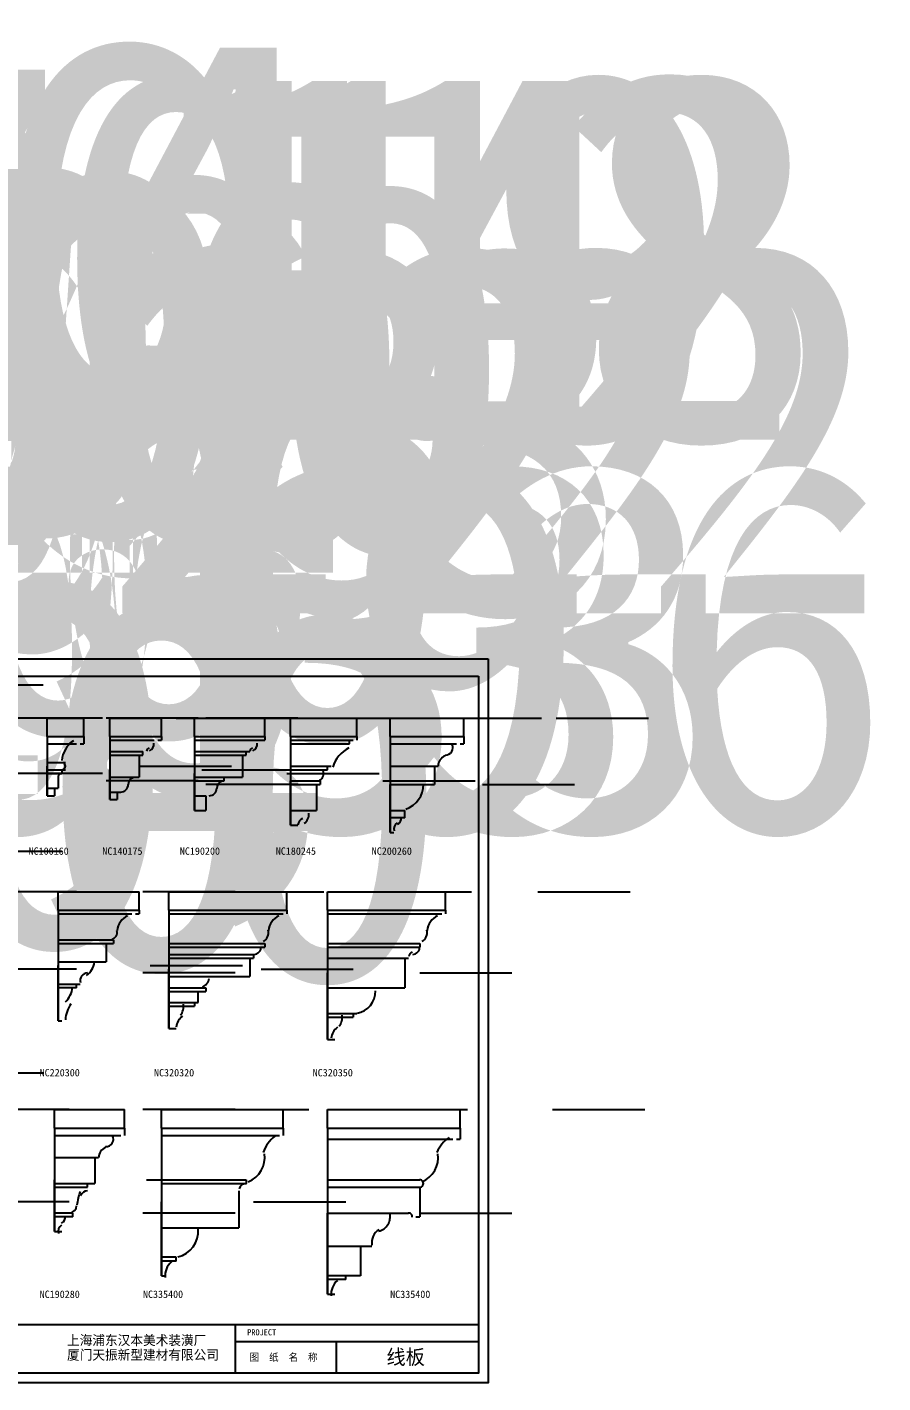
# Model space of a CAD drawing. Header units: metres. Extents: x -312.62 to -302.97, y -19.46 to -14.83.
# Drawn here: x -305.294 to -302.975, y -18.5 to -14.829 of the extents above; entities that cross this region are included whole.
import ezdxf

# ---------------------------------------------------------------- set-up
doc = ezdxf.new("R2010")
doc.units = ezdxf.units.M
doc.layers.add('DD', color=4, linetype='Continuous')
doc.layers.add('DRAW', color=7, linetype='Continuous')
doc.dimstyles.get("Standard").update_dxf_attribs({"dimtxt": 2.5, "dimasz": 2.5, "dimexe": 1.25, "dimexo": 0.625, "dimtad": 1, "dimcen": 2.5, "dimazin": 3, "dimtfac": 1, "dimtmove": 0, "dimatfit": 3})

# ---------------------------------------------------------------- blocks, each defined once
blk = doc.blocks.new('HBTK1')
for p, q in [((0.25, 0.48), (4.12, 0.48)), ((2.12, 0.48), (2.12, 0.08)), ((2.12, 0.34), (4.12, 0.34)), ((2.95, 0.34), (2.95, 0.08))]:
    blk.add_line(p, q)
for points in [[(4.2, 5.94), (4.2, 0), (0, 0), (0, 5.94)], [(4.12, 5.8), (4.12, 0.08), (0.25, 0.08), (0.25, 5.8)]]:
    blk.add_lwpolyline(points, close=True)
for s, height, p in [('PROJECT', 0.05, (2.22, 0.39)), ('图  纸  名  称', 0.06, (2.24, 0.18))]:
    blk.add_text(s, height=height).set_placement(p)
at = {"layer": 'DD'}
for s, p in [('上海浦东汉本美术装潢厂', (0.74, 0.31)), ('厦门天振新型建材有限公司', (0.74, 0.19))]:
    blk.add_text(s, height=0.08, dxfattribs=at).set_placement(p)
blk = doc.blocks.new('*D35')
for p, q in [((-304.73, -17.76), (-304.98, -17.76)), ((-304.48, -17.81), (-304.48, -17.76)), ((-304.48, -17.76), (-304.12, -17.76)), ((-304.12, -17.81), (-304.12, -17.76)), ((-303.87, -17.76), (-303.62, -17.76))]:
    blk.add_line(p, q)
at = {"layer": 'Defpoints'}
for p in [(-304.48, -17.76), (-304.48, -17.81), (-304.12, -17.81)]:
    blk.add_point(p, dxfattribs=at)
at = {"layer": 'DD', "insert": (-304.3, -16.635), "char_height": 1, "attachment_point": 5}
blk.add_mtext('0,36', dxfattribs=at)
blk = doc.blocks.new('*D36')
for p, q in [((-304.48, -17.81), (-304.48, -18.04)), ((-304.73, -18.04), (-304.98, -18.04)), ((-304.48, -18.26), (-304.48, -18.04)), ((-304.48, -18.04), (-304.48, -18.04)), ((-304.23, -18.04), (-303.98, -18.04))]:
    blk.add_line(p, q)
at = {"layer": 'Defpoints'}
for p in [(-304.48, -17.81), (-304.48, -18.04), (-304.48, -18.26)]:
    blk.add_point(p, dxfattribs=at)
at = {"layer": 'DD', "insert": (-304.48, -16.915), "char_height": 1, "attachment_point": 5}
blk.add_mtext('0', dxfattribs=at)
blk = doc.blocks.new('*D37')
for p, q in [((-304.93, -17.81), (-304.93, -18.01)), ((-305.18, -18.01), (-305.43, -18.01)), ((-304.93, -18.21), (-304.93, -18.01)), ((-304.93, -18.01), (-304.93, -18.01)), ((-304.68, -18.01), (-304.43, -18.01))]:
    blk.add_line(p, q)
at = {"layer": 'Defpoints'}
for p in [(-304.93, -17.81), (-304.93, -18.01), (-304.93, -18.21)]:
    blk.add_point(p, dxfattribs=at)
at = {"layer": 'DD', "insert": (-304.93, -16.885), "char_height": 1, "attachment_point": 5}
blk.add_mtext('0', dxfattribs=at)
blk = doc.blocks.new('*D38')
for p, q in [((-305.18, -17.76), (-305.43, -17.76)), ((-304.93, -17.81), (-304.93, -17.76)), ((-304.93, -17.76), (-304.6, -17.76)), ((-304.6, -17.81), (-304.6, -17.76)), ((-304.35, -17.76), (-304.1, -17.76))]:
    blk.add_line(p, q)
at = {"layer": 'Defpoints'}
for p in [(-304.93, -17.76), (-304.93, -17.81), (-304.6, -17.81)]:
    blk.add_point(p, dxfattribs=at)
at = {"layer": 'DD', "insert": (-304.765, -16.635), "char_height": 1, "attachment_point": 5}
blk.add_mtext('0,33', dxfattribs=at)
blk = doc.blocks.new('*D39')
for p, q in [((-305.47, -17.76), (-305.72, -17.76)), ((-305.22, -17.81), (-305.22, -17.76)), ((-305.22, -17.76), (-305.03, -17.76)), ((-305.03, -17.81), (-305.03, -17.76)), ((-304.78, -17.76), (-304.53, -17.76))]:
    blk.add_line(p, q)
at = {"layer": 'Defpoints'}
for p in [(-305.22, -17.76), (-305.22, -17.81), (-305.03, -17.81)]:
    blk.add_point(p, dxfattribs=at)
at = {"layer": 'DD', "insert": (-305.125, -16.635), "char_height": 1, "attachment_point": 5}
blk.add_mtext('0,19', dxfattribs=at)
blk = doc.blocks.new('*D40')
for p, q in [((-305.22, -17.81), (-305.22, -17.95)), ((-305.47, -17.95), (-305.72, -17.95)), ((-305.22, -18.09), (-305.22, -17.95)), ((-305.22, -17.95), (-305.22, -17.95)), ((-304.97, -17.95), (-304.72, -17.95))]:
    blk.add_line(p, q)
at = {"layer": 'Defpoints'}
for p in [(-305.22, -17.81), (-305.22, -17.95), (-305.22, -18.09)]:
    blk.add_point(p, dxfattribs=at)
at = {"layer": 'DD', "insert": (-305.22, -16.825), "char_height": 1, "attachment_point": 5}
blk.add_mtext('0', dxfattribs=at)
blk = doc.blocks.new('*D41')
for p, q in [((-304.48, -17.22), (-304.48, -17.39)), ((-304.73, -17.39), (-304.98, -17.39)), ((-304.48, -17.57), (-304.48, -17.39)), ((-304.48, -17.39), (-304.48, -17.39)), ((-304.23, -17.39), (-303.98, -17.39))]:
    blk.add_line(p, q)
at = {"layer": 'Defpoints'}
for p in [(-304.48, -17.22), (-304.48, -17.39), (-304.48, -17.57)]:
    blk.add_point(p, dxfattribs=at)
at = {"layer": 'DD', "insert": (-304.48, -16.265), "char_height": 1, "attachment_point": 5}
blk.add_mtext('0', dxfattribs=at)
blk = doc.blocks.new('*D42')
for p, q in [((-304.73, -17.17), (-304.98, -17.17)), ((-304.48, -17.22), (-304.48, -17.17)), ((-304.48, -17.17), (-304.16, -17.17)), ((-304.16, -17.22), (-304.16, -17.17)), ((-303.91, -17.17), (-303.66, -17.17))]:
    blk.add_line(p, q)
at = {"layer": 'Defpoints'}
for p in [(-304.48, -17.17), (-304.48, -17.22), (-304.16, -17.22)]:
    blk.add_point(p, dxfattribs=at)
at = {"layer": 'DD', "insert": (-304.32, -16.045), "char_height": 1, "attachment_point": 5}
blk.add_mtext('0,32', dxfattribs=at)
blk = doc.blocks.new('*D43')
for p, q in [((-304.91, -17.22), (-304.91, -17.38)), ((-305.16, -17.38), (-305.41, -17.38)), ((-304.91, -17.54), (-304.91, -17.38)), ((-304.91, -17.38), (-304.91, -17.38)), ((-304.66, -17.38), (-304.41, -17.38))]:
    blk.add_line(p, q)
at = {"layer": 'Defpoints'}
for p in [(-304.91, -17.22), (-304.91, -17.38), (-304.91, -17.54)]:
    blk.add_point(p, dxfattribs=at)
at = {"layer": 'DD', "insert": (-304.91, -16.255), "char_height": 1, "attachment_point": 5}
blk.add_mtext('0', dxfattribs=at)
blk = doc.blocks.new('*D44')
for p, q in [((-305.16, -17.17), (-305.41, -17.17)), ((-304.91, -17.22), (-304.91, -17.17)), ((-304.91, -17.17), (-304.59, -17.17)), ((-304.59, -17.22), (-304.59, -17.17)), ((-304.34, -17.17), (-304.09, -17.17))]:
    blk.add_line(p, q)
at = {"layer": 'Defpoints'}
for p in [(-304.91, -17.17), (-304.91, -17.22), (-304.59, -17.22)]:
    blk.add_point(p, dxfattribs=at)
at = {"layer": 'DD', "insert": (-304.75, -16.045), "char_height": 1, "attachment_point": 5}
blk.add_mtext('0,32', dxfattribs=at)
blk = doc.blocks.new('*D45')
for p, q in [((-305.21, -17.22), (-305.21, -17.37)), ((-305.46, -17.37), (-305.71, -17.37)), ((-305.21, -17.52), (-305.21, -17.37)), ((-305.21, -17.37), (-305.21, -17.37)), ((-304.96, -17.37), (-304.71, -17.37))]:
    blk.add_line(p, q)
at = {"layer": 'Defpoints'}
for p in [(-305.21, -17.22), (-305.21, -17.37), (-305.21, -17.52)]:
    blk.add_point(p, dxfattribs=at)
at = {"layer": 'DD', "insert": (-305.21, -16.245), "char_height": 1, "attachment_point": 5}
blk.add_mtext('0', dxfattribs=at)
blk = doc.blocks.new('*D46')
for p, q in [((-305.46, -17.17), (-305.71, -17.17)), ((-305.21, -17.22), (-305.21, -17.17)), ((-305.21, -17.17), (-304.99, -17.17)), ((-304.99, -17.22), (-304.99, -17.17)), ((-304.74, -17.17), (-304.49, -17.17))]:
    blk.add_line(p, q)
at = {"layer": 'Defpoints'}
for p in [(-305.21, -17.17), (-305.21, -17.22), (-304.99, -17.22)]:
    blk.add_point(p, dxfattribs=at)
at = {"layer": 'DD', "insert": (-305.1, -16.045), "char_height": 1, "attachment_point": 5}
blk.add_mtext('0,22', dxfattribs=at)
blk = doc.blocks.new('*D47')
for p, q in [((-304.56, -16.7), (-304.81, -16.7)), ((-304.31, -16.75), (-304.31, -16.7)), ((-304.31, -16.7), (-304.11, -16.7)), ((-304.11, -16.75), (-304.11, -16.7)), ((-303.86, -16.7), (-303.61, -16.7))]:
    blk.add_line(p, q)
at = {"layer": 'Defpoints'}
for p in [(-304.31, -16.7), (-304.31, -16.75), (-304.11, -16.75)]:
    blk.add_point(p, dxfattribs=at)
at = {"layer": 'DD', "insert": (-304.21, -15.575), "char_height": 1, "attachment_point": 5}
blk.add_mtext('0,2', dxfattribs=at)
blk = doc.blocks.new('*D48')
for p, q in [((-304.31, -16.75), (-304.31, -16.88)), ((-304.56, -16.88), (-304.81, -16.88)), ((-304.31, -17.01), (-304.31, -16.88)), ((-304.31, -16.88), (-304.31, -16.88)), ((-304.06, -16.88), (-303.81, -16.88))]:
    blk.add_line(p, q)
at = {"layer": 'Defpoints'}
for p in [(-304.31, -16.75), (-304.31, -16.88), (-304.31, -17.01)]:
    blk.add_point(p, dxfattribs=at)
at = {"layer": 'DD', "insert": (-304.31, -15.755), "char_height": 1, "attachment_point": 5}
blk.add_mtext('0', dxfattribs=at)
blk = doc.blocks.new('*D49')
for p, q in [((-304.58, -16.75), (-304.58, -16.87)), ((-304.83, -16.87), (-305.08, -16.87)), ((-304.58, -16.99), (-304.58, -16.87)), ((-304.58, -16.87), (-304.58, -16.87)), ((-304.33, -16.87), (-304.08, -16.87))]:
    blk.add_line(p, q)
at = {"layer": 'Defpoints'}
for p in [(-304.58, -16.75), (-304.58, -16.87), (-304.58, -16.99)]:
    blk.add_point(p, dxfattribs=at)
at = {"layer": 'DD', "insert": (-304.58, -15.745), "char_height": 1, "attachment_point": 5}
blk.add_mtext('0', dxfattribs=at)
blk = doc.blocks.new('*D50')
for p, q in [((-304.83, -16.7), (-305.08, -16.7)), ((-304.58, -16.75), (-304.58, -16.7)), ((-304.58, -16.7), (-304.4, -16.7)), ((-304.4, -16.75), (-304.4, -16.7)), ((-304.15, -16.7), (-303.9, -16.7))]:
    blk.add_line(p, q)
at = {"layer": 'Defpoints'}
for p in [(-304.58, -16.7), (-304.58, -16.75), (-304.4, -16.75)]:
    blk.add_point(p, dxfattribs=at)
at = {"layer": 'DD', "insert": (-304.49, -15.575), "char_height": 1, "attachment_point": 5}
blk.add_mtext('0,18', dxfattribs=at)
blk = doc.blocks.new('*D51')
for p, q in [((-305.09, -16.7), (-305.34, -16.7)), ((-304.84, -16.75), (-304.84, -16.7)), ((-304.84, -16.7), (-304.65, -16.7)), ((-304.65, -16.75), (-304.65, -16.7)), ((-304.4, -16.7), (-304.15, -16.7))]:
    blk.add_line(p, q)
at = {"layer": 'Defpoints'}
for p in [(-304.84, -16.7), (-304.84, -16.75), (-304.65, -16.75)]:
    blk.add_point(p, dxfattribs=at)
at = {"layer": 'DD', "insert": (-304.745, -15.575), "char_height": 1, "attachment_point": 5}
blk.add_mtext('0,19', dxfattribs=at)
blk = doc.blocks.new('*D52')
for p, q in [((-304.84, -16.75), (-304.84, -16.85)), ((-305.09, -16.85), (-305.34, -16.85)), ((-304.84, -16.95), (-304.84, -16.85)), ((-304.84, -16.85), (-304.84, -16.85)), ((-304.59, -16.85), (-304.34, -16.85))]:
    blk.add_line(p, q)
at = {"layer": 'Defpoints'}
for p in [(-304.84, -16.75), (-304.84, -16.85), (-304.84, -16.95)]:
    blk.add_point(p, dxfattribs=at)
at = {"layer": 'DD', "insert": (-304.84, -15.725), "char_height": 1, "attachment_point": 5}
blk.add_mtext('0', dxfattribs=at)
blk = doc.blocks.new('*D53')
for p, q in [((-305.32, -16.7), (-305.57, -16.7)), ((-305.07, -16.75), (-305.07, -16.7)), ((-305.07, -16.7), (-304.93, -16.7)), ((-304.93, -16.75), (-304.93, -16.7)), ((-304.68, -16.7), (-304.43, -16.7))]:
    blk.add_line(p, q)
at = {"layer": 'Defpoints'}
for p in [(-305.07, -16.7), (-305.07, -16.75), (-304.93, -16.75)]:
    blk.add_point(p, dxfattribs=at)
at = {"layer": 'DD', "insert": (-305, -15.575), "char_height": 1, "attachment_point": 5}
blk.add_mtext('0,14', dxfattribs=at)
blk = doc.blocks.new('*D54')
for p, q in [((-305.07, -16.75), (-305.07, -16.84)), ((-305.32, -16.84), (-305.57, -16.84)), ((-305.07, -16.92), (-305.07, -16.84)), ((-305.07, -16.84), (-305.07, -16.84)), ((-304.82, -16.84), (-304.57, -16.84))]:
    blk.add_line(p, q)
at = {"layer": 'Defpoints'}
for p in [(-305.07, -16.75), (-305.07, -16.84), (-305.07, -16.92)]:
    blk.add_point(p, dxfattribs=at)
at = {"layer": 'DD', "insert": (-305.07, -15.715), "char_height": 1, "attachment_point": 5}
blk.add_mtext('0', dxfattribs=at)
blk = doc.blocks.new('*D55')
for p, q in [((-305.24, -16.75), (-305.24, -16.83)), ((-305.49, -16.83), (-305.74, -16.83)), ((-305.24, -16.91), (-305.24, -16.83)), ((-305.24, -16.83), (-305.24, -16.83)), ((-304.99, -16.83), (-304.74, -16.83))]:
    blk.add_line(p, q)
at = {"layer": 'Defpoints'}
for p in [(-305.24, -16.75), (-305.24, -16.83), (-305.24, -16.91)]:
    blk.add_point(p, dxfattribs=at)
at = {"layer": 'DD', "insert": (-305.24, -15.705), "char_height": 1, "attachment_point": 5}
blk.add_mtext('0', dxfattribs=at)
blk = doc.blocks.new('*D56')
for p, q in [((-305.49, -16.7), (-305.74, -16.7)), ((-305.24, -16.75), (-305.24, -16.7)), ((-305.24, -16.7), (-305.14, -16.7)), ((-305.14, -16.75), (-305.14, -16.7)), ((-304.89, -16.7), (-304.64, -16.7))]:
    blk.add_line(p, q)
at = {"layer": 'Defpoints'}
for p in [(-305.24, -16.7), (-305.24, -16.75), (-305.14, -16.75)]:
    blk.add_point(p, dxfattribs=at)
at = {"layer": 'DD', "insert": (-305.19, -15.575), "char_height": 1, "attachment_point": 5}
blk.add_mtext('0,1', dxfattribs=at)
blk = doc.blocks.new('*D57')
for p, q in [((-306.26, -17.66), (-306.51, -17.66)), ((-306.01, -17.74), (-306.01, -17.66)), ((-306.01, -17.66), (-305.75, -17.66)), ((-305.75, -17.74), (-305.75, -17.66)), ((-305.5, -17.66), (-305.25, -17.66))]:
    blk.add_line(p, q)
at = {"layer": 'Defpoints'}
for p in [(-306.01, -17.66), (-306.01, -17.74), (-305.75, -17.74)]:
    blk.add_point(p, dxfattribs=at)
at = {"layer": 'DRAW', "insert": (-305.88, -16.535), "char_height": 1, "attachment_point": 5}
blk.add_mtext('0,26', dxfattribs=at)
blk = doc.blocks.new('*D59')
for p, q in [((-306.6, -17.66), (-306.85, -17.66)), ((-306.35, -17.74), (-306.35, -17.66)), ((-306.35, -17.66), (-306.16, -17.66)), ((-306.16, -17.74), (-306.16, -17.66)), ((-305.91, -17.66), (-305.66, -17.66))]:
    blk.add_line(p, q)
at = {"layer": 'Defpoints'}
for p in [(-306.35, -17.66), (-306.35, -17.74), (-306.16, -17.74)]:
    blk.add_point(p, dxfattribs=at)
at = {"layer": 'DRAW', "insert": (-306.255, -16.535), "char_height": 1, "attachment_point": 5}
blk.add_mtext('0,19', dxfattribs=at)
blk = doc.blocks.new('*D63')
for p, q in [((-306.07, -17.06), (-306.32, -17.06)), ((-305.82, -17.14), (-305.82, -17.06)), ((-305.82, -17.06), (-305.7, -17.06)), ((-305.7, -17.14), (-305.7, -17.06)), ((-305.45, -17.06), (-305.2, -17.06))]:
    blk.add_line(p, q)
at = {"layer": 'Defpoints'}
for p in [(-305.82, -17.06), (-305.82, -17.14), (-305.7, -17.14)]:
    blk.add_point(p, dxfattribs=at)
at = {"layer": 'DRAW', "insert": (-305.76, -15.935), "char_height": 1, "attachment_point": 5}
blk.add_mtext('0,12', dxfattribs=at)
blk = doc.blocks.new('*D65')
for p, q in [((-306.32, -17.06), (-306.57, -17.06)), ((-306.07, -17.14), (-306.07, -17.06)), ((-306.07, -17.06), (-305.92, -17.06)), ((-305.92, -17.14), (-305.92, -17.06)), ((-305.67, -17.06), (-305.42, -17.06))]:
    blk.add_line(p, q)
at = {"layer": 'Defpoints'}
for p in [(-306.07, -17.06), (-306.07, -17.14), (-305.92, -17.14)]:
    blk.add_point(p, dxfattribs=at)
at = {"layer": 'DRAW', "insert": (-305.995, -15.935), "char_height": 1, "attachment_point": 5}
blk.add_mtext('0,15', dxfattribs=at)
blk = doc.blocks.new('*D67')
for p, q in [((-306.53, -17.06), (-306.78, -17.06)), ((-306.28, -17.14), (-306.28, -17.06)), ((-306.28, -17.06), (-306.14, -17.06)), ((-306.14, -17.14), (-306.14, -17.06)), ((-305.89, -17.06), (-305.64, -17.06))]:
    blk.add_line(p, q)
at = {"layer": 'Defpoints'}
for p in [(-306.28, -17.06), (-306.28, -17.14), (-306.14, -17.14)]:
    blk.add_point(p, dxfattribs=at)
at = {"layer": 'DRAW', "insert": (-306.21, -15.935), "char_height": 1, "attachment_point": 5}
blk.add_mtext('0,14', dxfattribs=at)
blk = doc.blocks.new('*D69')
for p, q in [((-306.78, -17.06), (-307.03, -17.06)), ((-306.53, -17.14), (-306.53, -17.06)), ((-306.53, -17.06), (-306.38, -17.06)), ((-306.38, -17.14), (-306.38, -17.06)), ((-306.13, -17.06), (-305.88, -17.06))]:
    blk.add_line(p, q)
at = {"layer": 'Defpoints'}
for p in [(-306.53, -17.06), (-306.53, -17.14), (-306.38, -17.14)]:
    blk.add_point(p, dxfattribs=at)
at = {"layer": 'DRAW', "insert": (-306.455, -15.935), "char_height": 1, "attachment_point": 5}
blk.add_mtext('0,15', dxfattribs=at)
blk = doc.blocks.new('*D74')
for p, q in [((-306.14, -16.61), (-306.39, -16.61)), ((-305.89, -16.67), (-305.89, -16.61)), ((-305.89, -16.61), (-305.75, -16.61)), ((-305.75, -16.67), (-305.75, -16.61)), ((-305.5, -16.61), (-305.25, -16.61))]:
    blk.add_line(p, q)
at = {"layer": 'Defpoints'}
for p in [(-305.89, -16.61), (-305.89, -16.67), (-305.75, -16.67)]:
    blk.add_point(p, dxfattribs=at)
at = {"insert": (-305.82, -15.485), "char_height": 1, "attachment_point": 5}
blk.add_mtext('0,14', dxfattribs=at)
blk = doc.blocks.new('*D75')
for p, q in [((-306.42, -16.61), (-306.67, -16.61)), ((-306.17, -16.67), (-306.17, -16.61)), ((-306.17, -16.61), (-306.01, -16.61)), ((-306.01, -16.67), (-306.01, -16.61)), ((-305.76, -16.61), (-305.51, -16.61))]:
    blk.add_line(p, q)
at = {"layer": 'Defpoints'}
for p in [(-306.17, -16.61), (-306.17, -16.67), (-306.01, -16.67)]:
    blk.add_point(p, dxfattribs=at)
at = {"insert": (-306.09, -15.485), "char_height": 1, "attachment_point": 5}
blk.add_mtext('0,16', dxfattribs=at)
blk = doc.blocks.new('*D79')
for p, q in [((-306.82, -16.67), (-307.07, -16.67)), ((-306.57, -16.72), (-306.57, -16.67)), ((-306.57, -16.67), (-306.5, -16.67)), ((-306.5, -16.72), (-306.5, -16.67)), ((-306.25, -16.67), (-306, -16.67))]:
    blk.add_line(p, q)
at = {"layer": 'Defpoints'}
for p in [(-306.57, -16.67), (-306.57, -16.72), (-306.5, -16.72)]:
    blk.add_point(p, dxfattribs=at)
at = {"insert": (-306.535, -15.545), "char_height": 1, "attachment_point": 5}
blk.add_mtext('0,07', dxfattribs=at)

msp = doc.modelspace()

# ---------------------------------------------------------------- linework, layer by layer
at = {"layer": 'DRAW'}
for p, q in [((-305.24, -16.75), (-305.24, -16.91)), ((-305.24, -16.75), (-305.14, -16.75)), ((-305.24, -16.77), (-305.16, -16.77)), ((-305.15, -16.77), (-305.14, -16.77)), ((-305.14, -16.75), (-305.14, -16.77)), ((-305.07, -16.75), (-305.07, -16.92)), ((-305.07, -16.75), (-304.93, -16.75)), ((-305.07, -16.76), (-304.95, -16.76)), ((-304.94, -16.76), (-304.93, -16.76)), ((-304.93, -16.75), (-304.93, -16.76)), ((-304.84, -16.75), (-304.65, -16.75)), ((-304.84, -16.75), (-304.84, -16.95)), ((-304.84, -16.76), (-304.66, -16.76)), ((-304.66, -16.76), (-304.65, -16.76)), ((-304.65, -16.75), (-304.65, -16.76)), ((-304.58, -16.75), (-304.58, -16.99)), ((-304.58, -16.75), (-304.4, -16.75)), ((-304.58, -16.76), (-304.41, -16.76)), ((-304.58, -16.77), (-304.42, -16.77)), ((-304.42, -16.77), (-304.42, -16.76)), ((-304.4, -16.75), (-304.4, -16.76)), ((-304.4, -16.76), (-304.4, -16.76)), ((-304.31, -16.75), (-304.11, -16.75)), ((-304.31, -16.75), (-304.31, -17.01)), ((-304.31, -16.77), (-304.13, -16.77)), ((-304.12, -16.77), (-304.11, -16.77)), ((-304.11, -16.75), (-304.11, -16.77)), ((-305.07, -16.79), (-304.98, -16.79)), ((-305.07, -16.8), (-304.98, -16.8)), ((-304.99, -16.8), (-304.99, -16.86)), ((-304.98, -16.8), (-304.98, -16.79)), ((-304.84, -16.79), (-304.69, -16.79)), ((-304.84, -16.8), (-304.7, -16.8)), ((-304.71, -16.8), (-304.71, -16.86)), ((-304.7, -16.8), (-304.7, -16.79)), ((-305.24, -16.82), (-305.19, -16.82)), ((-305.24, -16.84), (-305.19, -16.84)), ((-305.24, -16.85), (-305.2, -16.85)), ((-305.2, -16.84), (-305.2, -16.85)), ((-304.58, -16.83), (-304.47, -16.83)), ((-304.58, -16.84), (-304.48, -16.84)), ((-304.48, -16.84), (-304.48, -16.83)), ((-304.31, -16.83), (-304.18, -16.83)), ((-304.19, -16.83), (-304.19, -16.88)), ((-305.21, -16.86), (-305.21, -16.89)), ((-305.07, -16.86), (-304.99, -16.86)), ((-304.84, -16.86), (-304.71, -16.86)), ((-304.84, -16.87), (-304.76, -16.87)), ((-304.76, -16.87), (-304.76, -16.86)), ((-304.58, -16.87), (-304.5, -16.87)), ((-304.58, -16.88), (-304.5, -16.88)), ((-304.51, -16.88), (-304.51, -16.95)), ((-304.5, -16.87), (-304.5, -16.88)), ((-304.31, -16.88), (-304.19, -16.88)), ((-305.24, -16.89), (-305.21, -16.89)), ((-305.24, -16.91), (-305.22, -16.91)), ((-305.22, -16.89), (-305.22, -16.91)), ((-305.07, -16.9), (-305.04, -16.9)), ((-305.07, -16.92), (-305.05, -16.92)), ((-305.05, -16.9), (-305.05, -16.92)), ((-304.84, -16.91), (-304.81, -16.91)), ((-304.81, -16.91), (-304.81, -16.95)), ((-304.84, -16.95), (-304.81, -16.95)), ((-304.58, -16.95), (-304.51, -16.95)), ((-304.31, -16.95), (-304.27, -16.95)), ((-304.27, -16.97), (-304.27, -16.95)), ((-304.58, -16.99), (-304.56, -16.99)), ((-304.27, -16.97), (-304.31, -16.97)), ((-304.31, -17.01), (-304.3, -17.01)), ((-305.21, -17.22), (-304.99, -17.22)), ((-305.21, -17.22), (-305.21, -17.52)), ((-305.21, -17.23), (-305.01, -17.23)), ((-305, -17.23), (-304.99, -17.23)), ((-304.99, -17.22), (-304.99, -17.23)), ((-304.91, -17.22), (-304.91, -17.54)), ((-304.91, -17.22), (-304.59, -17.22)), ((-304.91, -17.23), (-304.6, -17.23)), ((-304.59, -17.22), (-304.59, -17.23)), ((-304.59, -17.23), (-304.59, -17.23)), ((-304.48, -17.22), (-304.48, -17.57)), ((-304.48, -17.22), (-304.16, -17.22)), ((-304.48, -17.23), (-304.17, -17.23)), ((-304.16, -17.22), (-304.16, -17.23)), ((-304.16, -17.23), (-304.16, -17.23)), ((-305.21, -17.3), (-305.06, -17.3)), ((-305.21, -17.31), (-305.06, -17.31)), ((-305.08, -17.31), (-305.08, -17.36)), ((-305.06, -17.3), (-305.06, -17.31)), ((-304.91, -17.31), (-304.65, -17.31)), ((-304.91, -17.32), (-304.65, -17.32)), ((-304.65, -17.31), (-304.65, -17.32)), ((-304.48, -17.31), (-304.23, -17.31)), ((-304.48, -17.32), (-304.23, -17.32)), ((-304.23, -17.31), (-304.23, -17.32)), ((-305.21, -17.36), (-305.08, -17.36)), ((-304.91, -17.34), (-304.68, -17.34)), ((-304.91, -17.35), (-304.68, -17.35)), ((-304.69, -17.35), (-304.69, -17.4)), ((-304.68, -17.34), (-304.68, -17.35)), ((-304.48, -17.35), (-304.26, -17.35)), ((-304.27, -17.35), (-304.27, -17.43)), ((-304.91, -17.4), (-304.69, -17.4)), ((-305.21, -17.42), (-305.15, -17.42)), ((-305.16, -17.43), (-305.21, -17.43)), ((-305.16, -17.43), (-305.16, -17.42)), ((-304.91, -17.43), (-304.81, -17.43)), ((-304.81, -17.43), (-304.81, -17.44)), ((-304.48, -17.43), (-304.27, -17.43)), ((-304.91, -17.44), (-304.81, -17.44)), ((-304.91, -17.47), (-304.83, -17.47)), ((-304.84, -17.47), (-304.84, -17.48)), ((-304.83, -17.47), (-304.83, -17.44)), ((-304.91, -17.48), (-304.84, -17.48)), ((-304.48, -17.5), (-304.4, -17.5)), ((-304.48, -17.51), (-304.41, -17.51)), ((-304.41, -17.5), (-304.41, -17.51)), ((-305.21, -17.52), (-305.2, -17.52)), ((-304.91, -17.54), (-304.89, -17.54)), ((-304.48, -17.57), (-304.46, -17.57)), ((-305.22, -17.81), (-305.03, -17.81)), ((-305.22, -17.81), (-305.22, -18.09)), ((-305.22, -17.83), (-305.04, -17.83)), ((-305.03, -17.81), (-305.03, -17.83)), ((-305.03, -17.83), (-305.03, -17.83)), ((-304.93, -17.81), (-304.93, -18.21)), ((-304.93, -17.81), (-304.6, -17.81)), ((-304.93, -17.83), (-304.61, -17.83)), ((-304.6, -17.81), (-304.6, -17.83)), ((-304.6, -17.83), (-304.6, -17.83)), ((-304.48, -17.81), (-304.12, -17.81)), ((-304.48, -17.81), (-304.48, -18.26)), ((-304.48, -17.84), (-304.14, -17.84)), ((-304.13, -17.84), (-304.12, -17.84)), ((-304.12, -17.81), (-304.12, -17.84)), ((-305.22, -17.89), (-305.1, -17.89)), ((-305.11, -17.89), (-305.11, -17.96)), ((-304.93, -17.95), (-304.7, -17.95)), ((-304.7, -17.95), (-304.7, -17.96)), ((-304.48, -17.95), (-304.23, -17.95)), ((-305.22, -17.96), (-305.11, -17.96)), ((-305.22, -17.97), (-305.13, -17.97)), ((-305.13, -17.97), (-305.13, -17.96)), ((-304.93, -17.96), (-304.7, -17.96)), ((-304.72, -17.98), (-304.72, -18.08)), ((-304.48, -17.97), (-304.23, -17.97)), ((-304.23, -17.97), (-304.23, -18.05)), ((-305.17, -18.04), (-305.22, -18.04)), ((-305.17, -18.05), (-305.22, -18.05)), ((-305.17, -18.05), (-305.17, -18.04)), ((-304.48, -18.04), (-304.26, -18.04)), ((-304.24, -18.05), (-304.23, -18.05)), ((-305.22, -18.09), (-305.2, -18.09)), ((-304.93, -18.08), (-304.72, -18.08)), ((-304.48, -18.13), (-304.36, -18.13)), ((-304.39, -18.13), (-304.39, -18.21)), ((-304.89, -18.16), (-304.93, -18.16)), ((-304.89, -18.17), (-304.93, -18.17)), ((-304.89, -18.17), (-304.89, -18.16)), ((-304.93, -18.21), (-304.92, -18.21)), ((-304.39, -18.21), (-304.48, -18.21)), ((-304.43, -18.22), (-304.48, -18.22)), ((-304.43, -18.22), (-304.43, -18.21)), ((-304.48, -18.26), (-304.46, -18.26))]:
    msp.add_line(p, q, dxfattribs=at)
for centre, radius, start, end in [((-305.13, -16.82), 0.07, 123.38, 175.64), ((-305.15, -16.77), 0, 357.01, 182.99), ((-304.97, -16.77), 0.02, 292.07, 5.59), ((-304.94, -16.76), 0, 357.01, 182.99), ((-304.69, -16.77), 0.02, 292.07, 5.59), ((-304.66, -16.76), 0, 357.01, 182.99), ((-304.4, -16.76), 0, 357.01, 182.99), ((-304.16, -16.78), 0.02, 266.85, 28.76), ((-304.12, -16.77), 0, 357.01, 182.99), ((-304.96, -16.79), 0.01, 107.42, 175.86), ((-304.68, -16.79), 0.01, 107.42, 175.86), ((-304.38, -16.86), 0.09, 117.8, 162.23), ((-304.15, -16.83), 0.03, 112, 180.54), ((-305.2, -16.83), 0.01, 292.83, 67.36), ((-304.51, -16.85), 0.02, 296, 21.33), ((-305.2, -16.86), 0.01, 130.2, 186.8), ((-305.04, -16.88), 0.02, 267.61, 1.29), ((-305, -16.88), 0.02, 110.29, 182.59), ((-304.76, -16.89), 0.02, 110.29, 182.59), ((-304.29, -16.88), 0.07, 288.77, 0.75), ((-304.8, -16.89), 0.02, 267.61, 1.29), ((-304.56, -16.96), 0.03, 304.88, 4.94), ((-304.54, -16.99), 0.02, 111.39, 176.27), ((-304.28, -17), 0.02, 122.66, 195.93), ((-304.3, -16.97), 0.02, 298.89, 5.11), ((-305, -17.28), 0.05, 115.86, 174.6), ((-305, -17.23), 0, 357.01, 182.99), ((-304.59, -17.28), 0.05, 115.86, 174.6), ((-304.6, -17.23), 0, 357.01, 182.99), ((-304.16, -17.28), 0.05, 115.86, 174.6), ((-304.17, -17.23), 0, 357.01, 182.99), ((-305.07, -17.28), 0.02, 285.99, 12.73), ((-304.67, -17.28), 0.03, 302.94, 10.93), ((-304.24, -17.28), 0.03, 302.94, 10.93), ((-304.68, -17.32), 0.02, 274.14, 5.05), ((-304.25, -17.32), 0.02, 274.14, 5.05), ((-305.17, -17.35), 0.06, 308.63, 349.28), ((-304.24, -17.35), 0.02, 121.53, 167.18), ((-305.13, -17.41), 0.02, 90.98, 197.71), ((-305.24, -17.42), 0.07, 316.16, 352.38), ((-304.83, -17.4), 0.03, 291.66, 349.88), ((-305.11, -17.52), 0.08, 144.49, 177.53), ((-304.91, -17.48), 0.04, 322.21, 8.37), ((-304.41, -17.44), 0.06, 279.92, 1.49), ((-304.85, -17.54), 0.04, 124.94, 175.16), ((-304.48, -17.51), 0.04, 322.21, 8.37), ((-304.43, -17.57), 0.04, 124.94, 175.16), ((-305.08, -17.84), 0.02, 266.85, 28.76), ((-305.04, -17.83), 0, 357.01, 182.99), ((-304.56, -17.91), 0.1, 128.59, 159.98), ((-304.61, -17.83), 0, 357.01, 182.99), ((-304.1, -17.91), 0.09, 124.13, 157.92), ((-304.13, -17.84), 0, 357.01, 182.99), ((-305.07, -17.89), 0.03, 112, 180.54), ((-304.72, -17.89), 0.07, 291.46, 8.61), ((-304.25, -17.89), 0.07, 291.46, 8.61), ((-304.23, -17.96), 0.01, 269.19, 90.81), ((-304.98, -18.04), 0.18, 161.2, 173.22), ((-305.13, -18), 0.02, 90.29, 159.97), ((-304.7, -17.98), 0.02, 86.82, 164.67), ((-305.18, -18.02), 0.02, 276.79, 359.31), ((-305.21, -18.05), 0.02, 298.89, 5.11), ((-304.35, -18.05), 0.04, 283.18, 13.65), ((-304.26, -18.05), 0.01, 350.87, 98.53), ((-305.19, -18.09), 0.02, 122.66, 195.93), ((-304.9, -18.09), 0.07, 281.75, 5.52), ((-304.32, -18.12), 0.04, 119.44, 189.85), ((-304.87, -18.21), 0.05, 131.14, 185.19), ((-304.42, -18.26), 0.05, 131.14, 185.19)]:
    msp.add_arc(centre, radius, start, end, dxfattribs=at)

# ---------------------------------------------------------------- block references
at = {"xscale": 0.33, "yscale": 0.33, "zscale": 0.33}
msp.add_blockref('HBTK1', (-305.43, -18.5), dxfattribs=at)

# ---------------------------------------------------------------- texts
msp.add_text('线板', height=0.04).set_placement((-304.32, -18.45))
at = {"layer": 'DD'}
for s, p in [('NC100160', (-305.29, -17.07)), ('NC140175', (-305.09, -17.07)), ('NC190200', (-304.88, -17.07)), ('NC180245', (-304.62, -17.07)), ('NC200260', (-304.36, -17.07)), ('NC220300', (-305.26, -17.67)), ('NC320320', (-304.95, -17.67)), ('NC320350', (-304.52, -17.67)), ('NC190280', (-305.26, -18.27)), ('NC335400', (-304.98, -18.27)), ('NC335400', (-304.31, -18.27))]:
    msp.add_text(s, height=0.02, dxfattribs=at).set_placement(p)

# ---------------------------------------------------------------- dimensions: what is measured, and where the dimension line sits
for base, p1, p2, picture, middle in [((-306.17, -16.61), (-306.17, -16.67), (-306.01, -16.67), '*D75', (-306.09, -15.485)), ((-305.89, -16.61), (-305.89, -16.67), (-305.75, -16.67), '*D74', (-305.82, -15.485)), ((-306.57, -16.67), (-306.57, -16.72), (-306.5, -16.72), '*D79', (-306.535, -15.545))]:
    dim = msp.add_linear_dim(base=base, p1=p1, p2=p2, dimstyle='Standard')
    dim.commit()
    dim.dimension.update_dxf_attribs({"geometry": picture, "text_midpoint": middle})
for base, p1, p2, picture, middle in [((-305.07, -16.7), (-305.07, -16.75), (-304.93, -16.75), '*D53', (-305, -15.575)), ((-305.24, -16.7), (-305.24, -16.75), (-305.14, -16.75), '*D56', (-305.19, -15.575)), ((-304.84, -16.7), (-304.84, -16.75), (-304.65, -16.75), '*D51', (-304.745, -15.575)), ((-304.58, -16.7), (-304.58, -16.75), (-304.4, -16.75), '*D50', (-304.49, -15.575)), ((-304.31, -16.7), (-304.31, -16.75), (-304.11, -16.75), '*D47', (-304.21, -15.575)), ((-305.24, -16.83), (-305.24, -16.75), (-305.24, -16.91), '*D55', (-305.24, -15.705)), ((-305.07, -16.84), (-305.07, -16.75), (-305.07, -16.92), '*D54', (-305.07, -15.715)), ((-304.84, -16.85), (-304.84, -16.75), (-304.84, -16.95), '*D52', (-304.84, -15.725)), ((-304.58, -16.87), (-304.58, -16.75), (-304.58, -16.99), '*D49', (-304.58, -15.745)), ((-304.31, -16.88), (-304.31, -16.75), (-304.31, -17.01), '*D48', (-304.31, -15.755)), ((-305.21, -17.17), (-305.21, -17.22), (-304.99, -17.22), '*D46', (-305.1, -16.045)), ((-304.91, -17.17), (-304.91, -17.22), (-304.59, -17.22), '*D44', (-304.75, -16.045)), ((-304.48, -17.17), (-304.48, -17.22), (-304.16, -17.22), '*D42', (-304.32, -16.045)), ((-305.21, -17.37), (-305.21, -17.22), (-305.21, -17.52), '*D45', (-305.21, -16.245)), ((-304.91, -17.38), (-304.91, -17.22), (-304.91, -17.54), '*D43', (-304.91, -16.255)), ((-304.48, -17.39), (-304.48, -17.22), (-304.48, -17.57), '*D41', (-304.48, -16.265)), ((-305.22, -17.76), (-305.22, -17.81), (-305.03, -17.81), '*D39', (-305.125, -16.635)), ((-304.93, -17.76), (-304.93, -17.81), (-304.6, -17.81), '*D38', (-304.765, -16.635)), ((-304.48, -17.76), (-304.48, -17.81), (-304.12, -17.81), '*D35', (-304.3, -16.635)), ((-305.22, -17.95), (-305.22, -17.81), (-305.22, -18.09), '*D40', (-305.22, -16.825)), ((-304.93, -18.01), (-304.93, -17.81), (-304.93, -18.21), '*D37', (-304.93, -16.885)), ((-304.48, -18.04), (-304.48, -17.81), (-304.48, -18.26), '*D36', (-304.48, -16.915))]:
    dim = msp.add_linear_dim(base=base, p1=p1, p2=p2, dimstyle='Standard', dxfattribs=at)
    dim.commit()
    dim.dimension.update_dxf_attribs({"geometry": picture, "text_midpoint": middle})
at = {"layer": 'DRAW'}
for base, p1, p2, picture, middle in [((-306.53, -17.06), (-306.53, -17.14), (-306.38, -17.14), '*D69', (-306.455, -15.935)), ((-306.28, -17.06), (-306.28, -17.14), (-306.14, -17.14), '*D67', (-306.21, -15.935)), ((-306.07, -17.06), (-306.07, -17.14), (-305.92, -17.14), '*D65', (-305.995, -15.935)), ((-305.82, -17.06), (-305.82, -17.14), (-305.7, -17.14), '*D63', (-305.76, -15.935)), ((-306.35, -17.66), (-306.35, -17.74), (-306.16, -17.74), '*D59', (-306.255, -16.535)), ((-306.01, -17.66), (-306.01, -17.74), (-305.75, -17.74), '*D57', (-305.88, -16.535))]:
    dim = msp.add_linear_dim(base=base, p1=p1, p2=p2, dimstyle='Standard', dxfattribs=at)
    dim.commit()
    dim.dimension.update_dxf_attribs({"geometry": picture, "text_midpoint": middle})

doc.saveas('drawing.dxf')
